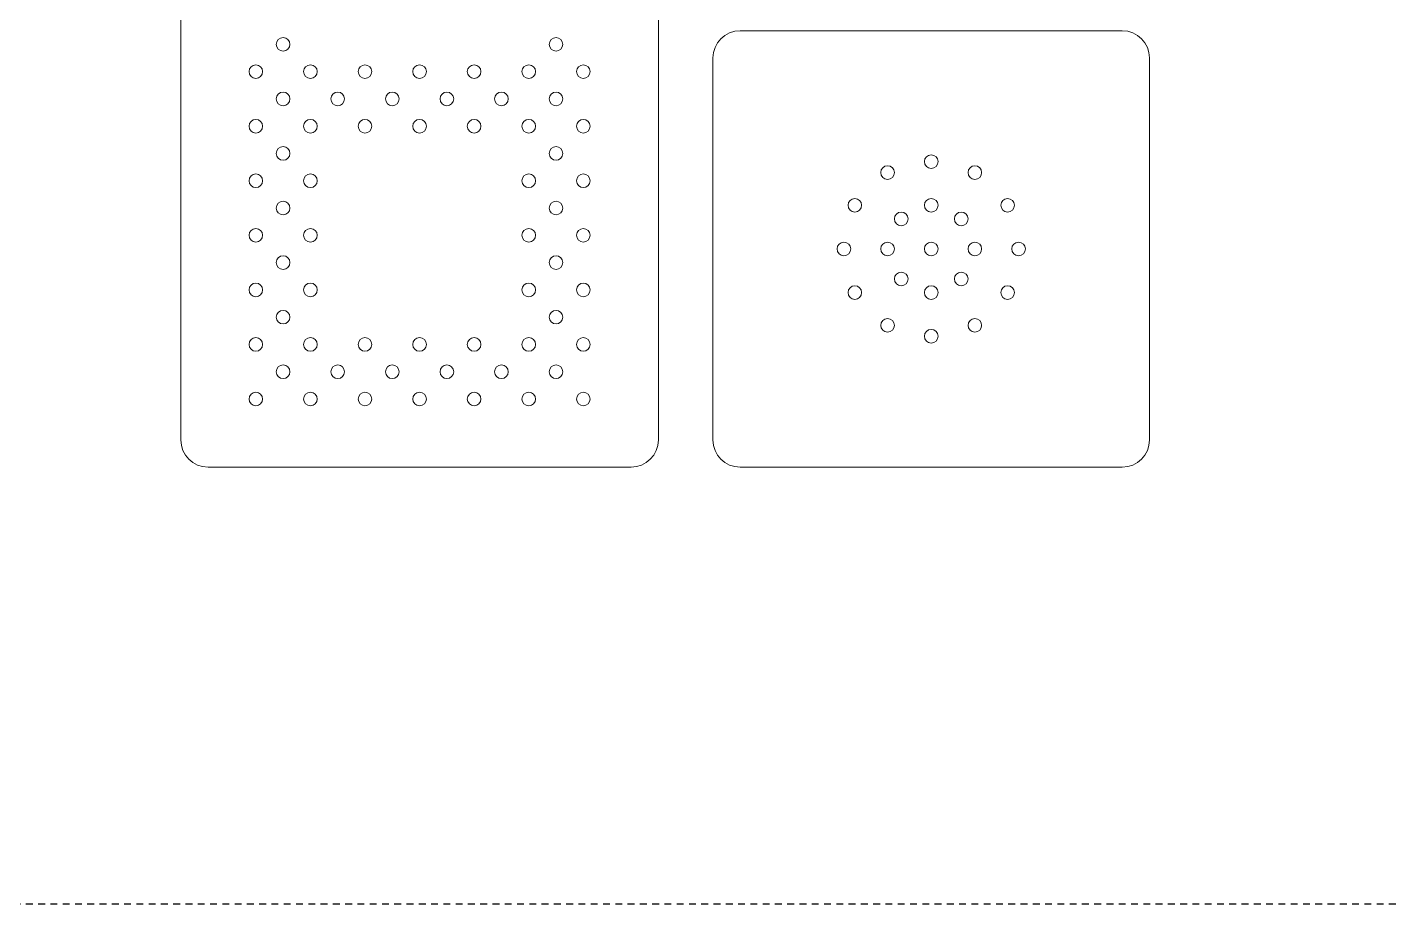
# Model space of a CAD drawing. Header units: inches. Extents: x 300 to 400, y -177 to 73.
# Drawn here: x 325.24 to 350.24, y -176.77 to -160.71 of the extents above; entities that cross this region are included whole.
import ezdxf

# ---------------------------------------------------------------- set-up
doc = ezdxf.new("R2010")
doc.units = ezdxf.units.IN
doc.header["$MEASUREMENT"] = 0
doc.linetypes.add('HIDDEN2', pattern=[0.1875, 0.125, -0.0625])
doc.layers.add('ScoreBone', color=5, linetype='Continuous')

msp = doc.modelspace()

# ---------------------------------------------------------------- linework, layer by layer
at = {"layer": 'ScoreBone', "color": 0, "linetype": 'HIDDEN2'}
msp.add_lwpolyline([(400.244, 73.232), (300.244, 73.232), (300.244, -176.768), (400.244, -176.768)], close=True, dxfattribs=at)
at = {"layer": 'ScoreBone', "lineweight": 5}
for points in [[(328.057, -168.268), (328.057, -168.268), (328.057, -155.768), (328.057, -155.768)], [(336.807, -155.768), (336.807, -155.768), (336.807, -168.268), (336.807, -168.268)], [(337.807, -161.268), (337.807, -160.992), (338.03, -160.768), (338.307, -160.768)], [(338.307, -160.768), (338.307, -160.768), (345.307, -160.768), (345.307, -160.768)], [(345.307, -160.768), (345.583, -160.768), (345.807, -160.992), (345.807, -161.268)], [(337.807, -168.268), (337.807, -168.268), (337.807, -161.268), (337.807, -161.268)], [(345.807, -161.268), (345.807, -161.268), (345.807, -168.268), (345.807, -168.268)], [(328.557, -168.768), (328.282, -168.768), (328.057, -168.544), (328.057, -168.268)], [(336.807, -168.268), (336.807, -168.544), (336.582, -168.768), (336.307, -168.768)], [(338.307, -168.768), (338.03, -168.768), (337.807, -168.544), (337.807, -168.268)], [(345.807, -168.268), (345.807, -168.544), (345.583, -168.768), (345.307, -168.768)], [(336.307, -168.768), (336.307, -168.768), (328.557, -168.768), (328.557, -168.768)], [(345.307, -168.768), (345.307, -168.768), (338.307, -168.768), (338.307, -168.768)]]:
    msp.add_open_spline(points, degree=3, dxfattribs=at)
for points in [[(330.057, -161.018), (330.057, -161.087), (330, -161.143), (329.932, -161.143), (329.864, -161.143), (329.807, -161.087), (329.807, -161.018), (329.807, -160.949), (329.864, -160.893), (329.932, -160.893), (330, -160.893), (330.057, -160.949), (330.057, -161.018)], [(335.057, -161.018), (335.057, -161.087), (335, -161.143), (334.932, -161.143), (334.864, -161.143), (334.807, -161.087), (334.807, -161.018), (334.807, -160.949), (334.864, -160.893), (334.932, -160.893), (335, -160.893), (335.057, -160.949), (335.057, -161.018)], [(329.557, -161.518), (329.557, -161.587), (329.5, -161.643), (329.432, -161.643), (329.364, -161.643), (329.307, -161.587), (329.307, -161.518), (329.307, -161.449), (329.364, -161.393), (329.432, -161.393), (329.5, -161.393), (329.557, -161.449), (329.557, -161.518)], [(330.557, -161.518), (330.557, -161.587), (330.5, -161.643), (330.432, -161.643), (330.364, -161.643), (330.307, -161.587), (330.307, -161.518), (330.307, -161.449), (330.364, -161.393), (330.432, -161.393), (330.5, -161.393), (330.557, -161.449), (330.557, -161.518)], [(331.557, -161.518), (331.557, -161.587), (331.5, -161.643), (331.432, -161.643), (331.364, -161.643), (331.307, -161.587), (331.307, -161.518), (331.307, -161.449), (331.364, -161.393), (331.432, -161.393), (331.5, -161.393), (331.557, -161.449), (331.557, -161.518)], [(332.557, -161.518), (332.557, -161.587), (332.5, -161.643), (332.432, -161.643), (332.364, -161.643), (332.307, -161.587), (332.307, -161.518), (332.307, -161.449), (332.364, -161.393), (332.432, -161.393), (332.5, -161.393), (332.557, -161.449), (332.557, -161.518)], [(333.557, -161.518), (333.557, -161.587), (333.5, -161.643), (333.432, -161.643), (333.364, -161.643), (333.307, -161.587), (333.307, -161.518), (333.307, -161.449), (333.364, -161.393), (333.432, -161.393), (333.5, -161.393), (333.557, -161.449), (333.557, -161.518)], [(334.557, -161.518), (334.557, -161.587), (334.5, -161.643), (334.432, -161.643), (334.364, -161.643), (334.307, -161.587), (334.307, -161.518), (334.307, -161.449), (334.364, -161.393), (334.432, -161.393), (334.5, -161.393), (334.557, -161.449), (334.557, -161.518)], [(335.557, -161.518), (335.557, -161.587), (335.5, -161.643), (335.432, -161.643), (335.364, -161.643), (335.307, -161.587), (335.307, -161.518), (335.307, -161.449), (335.364, -161.393), (335.432, -161.393), (335.5, -161.393), (335.557, -161.449), (335.557, -161.518)], [(330.057, -162.018), (330.057, -162.087), (330, -162.143), (329.932, -162.143), (329.864, -162.143), (329.807, -162.087), (329.807, -162.018), (329.807, -161.949), (329.864, -161.893), (329.932, -161.893), (330, -161.893), (330.057, -161.949), (330.057, -162.018)], [(331.057, -162.018), (331.057, -162.087), (331, -162.143), (330.932, -162.143), (330.864, -162.143), (330.807, -162.087), (330.807, -162.018), (330.807, -161.949), (330.864, -161.893), (330.932, -161.893), (331, -161.893), (331.057, -161.949), (331.057, -162.018)], [(332.057, -162.018), (332.057, -162.087), (332, -162.143), (331.932, -162.143), (331.864, -162.143), (331.807, -162.087), (331.807, -162.018), (331.807, -161.949), (331.864, -161.893), (331.932, -161.893), (332, -161.893), (332.057, -161.949), (332.057, -162.018)], [(333.057, -162.018), (333.057, -162.087), (333, -162.143), (332.932, -162.143), (332.864, -162.143), (332.807, -162.087), (332.807, -162.018), (332.807, -161.949), (332.864, -161.893), (332.932, -161.893), (333, -161.893), (333.057, -161.949), (333.057, -162.018)], [(334.057, -162.018), (334.057, -162.087), (334, -162.143), (333.932, -162.143), (333.864, -162.143), (333.807, -162.087), (333.807, -162.018), (333.807, -161.949), (333.864, -161.893), (333.932, -161.893), (334, -161.893), (334.057, -161.949), (334.057, -162.018)], [(335.057, -162.018), (335.057, -162.087), (335, -162.143), (334.932, -162.143), (334.864, -162.143), (334.807, -162.087), (334.807, -162.018), (334.807, -161.949), (334.864, -161.893), (334.932, -161.893), (335, -161.893), (335.057, -161.949), (335.057, -162.018)], [(329.557, -162.518), (329.557, -162.587), (329.5, -162.643), (329.432, -162.643), (329.364, -162.643), (329.307, -162.587), (329.307, -162.518), (329.307, -162.449), (329.364, -162.393), (329.432, -162.393), (329.5, -162.393), (329.557, -162.449), (329.557, -162.518)], [(330.557, -162.518), (330.557, -162.587), (330.5, -162.643), (330.432, -162.643), (330.364, -162.643), (330.307, -162.587), (330.307, -162.518), (330.307, -162.449), (330.364, -162.393), (330.432, -162.393), (330.5, -162.393), (330.557, -162.449), (330.557, -162.518)], [(331.557, -162.518), (331.557, -162.587), (331.5, -162.643), (331.432, -162.643), (331.364, -162.643), (331.307, -162.587), (331.307, -162.518), (331.307, -162.449), (331.364, -162.393), (331.432, -162.393), (331.5, -162.393), (331.557, -162.449), (331.557, -162.518)], [(332.557, -162.518), (332.557, -162.587), (332.5, -162.643), (332.432, -162.643), (332.364, -162.643), (332.307, -162.587), (332.307, -162.518), (332.307, -162.449), (332.364, -162.393), (332.432, -162.393), (332.5, -162.393), (332.557, -162.449), (332.557, -162.518)], [(333.557, -162.518), (333.557, -162.587), (333.5, -162.643), (333.432, -162.643), (333.364, -162.643), (333.307, -162.587), (333.307, -162.518), (333.307, -162.449), (333.364, -162.393), (333.432, -162.393), (333.5, -162.393), (333.557, -162.449), (333.557, -162.518)], [(334.557, -162.518), (334.557, -162.587), (334.5, -162.643), (334.432, -162.643), (334.364, -162.643), (334.307, -162.587), (334.307, -162.518), (334.307, -162.449), (334.364, -162.393), (334.432, -162.393), (334.5, -162.393), (334.557, -162.449), (334.557, -162.518)], [(335.557, -162.518), (335.557, -162.587), (335.5, -162.643), (335.432, -162.643), (335.364, -162.643), (335.307, -162.587), (335.307, -162.518), (335.307, -162.449), (335.364, -162.393), (335.432, -162.393), (335.5, -162.393), (335.557, -162.449), (335.557, -162.518)], [(330.057, -163.018), (330.057, -163.087), (330, -163.143), (329.932, -163.143), (329.864, -163.143), (329.807, -163.087), (329.807, -163.018), (329.807, -162.949), (329.864, -162.893), (329.932, -162.893), (330, -162.893), (330.057, -162.949), (330.057, -163.018)], [(335.057, -163.018), (335.057, -163.087), (335, -163.143), (334.932, -163.143), (334.864, -163.143), (334.807, -163.087), (334.807, -163.018), (334.807, -162.949), (334.864, -162.893), (334.932, -162.893), (335, -162.893), (335.057, -162.949), (335.057, -163.018)], [(341.132, -163.368), (341.132, -163.437), (341.076, -163.493), (341.007, -163.493), (340.938, -163.493), (340.882, -163.437), (340.882, -163.368), (340.882, -163.299), (340.938, -163.243), (341.007, -163.243), (341.076, -163.243), (341.132, -163.299), (341.132, -163.368)], [(341.932, -163.168), (341.932, -163.237), (341.876, -163.293), (341.807, -163.293), (341.737, -163.293), (341.682, -163.237), (341.682, -163.168), (341.682, -163.099), (341.737, -163.043), (341.807, -163.043), (341.876, -163.043), (341.932, -163.099), (341.932, -163.168)], [(342.731, -163.368), (342.731, -163.437), (342.676, -163.493), (342.606, -163.493), (342.538, -163.493), (342.481, -163.437), (342.481, -163.368), (342.481, -163.299), (342.538, -163.243), (342.606, -163.243), (342.676, -163.243), (342.731, -163.299), (342.731, -163.368)], [(329.557, -163.518), (329.557, -163.587), (329.5, -163.643), (329.432, -163.643), (329.364, -163.643), (329.307, -163.587), (329.307, -163.518), (329.307, -163.449), (329.364, -163.393), (329.432, -163.393), (329.5, -163.393), (329.557, -163.449), (329.557, -163.518)], [(329.557, -163.518), (329.557, -163.587), (329.5, -163.643), (329.432, -163.643), (329.364, -163.643), (329.307, -163.587), (329.307, -163.518), (329.307, -163.449), (329.364, -163.393), (329.432, -163.393), (329.5, -163.393), (329.557, -163.449), (329.557, -163.518)], [(330.557, -163.518), (330.557, -163.587), (330.5, -163.643), (330.432, -163.643), (330.364, -163.643), (330.307, -163.587), (330.307, -163.518), (330.307, -163.449), (330.364, -163.393), (330.432, -163.393), (330.5, -163.393), (330.557, -163.449), (330.557, -163.518)], [(330.557, -163.518), (330.557, -163.587), (330.5, -163.643), (330.432, -163.643), (330.364, -163.643), (330.307, -163.587), (330.307, -163.518), (330.307, -163.449), (330.364, -163.393), (330.432, -163.393), (330.5, -163.393), (330.557, -163.449), (330.557, -163.518)], [(334.557, -163.518), (334.557, -163.587), (334.5, -163.643), (334.432, -163.643), (334.364, -163.643), (334.307, -163.587), (334.307, -163.518), (334.307, -163.449), (334.364, -163.393), (334.432, -163.393), (334.5, -163.393), (334.557, -163.449), (334.557, -163.518)], [(334.557, -163.518), (334.557, -163.587), (334.5, -163.643), (334.432, -163.643), (334.364, -163.643), (334.307, -163.587), (334.307, -163.518), (334.307, -163.449), (334.364, -163.393), (334.432, -163.393), (334.5, -163.393), (334.557, -163.449), (334.557, -163.518)], [(335.557, -163.518), (335.557, -163.587), (335.5, -163.643), (335.432, -163.643), (335.364, -163.643), (335.307, -163.587), (335.307, -163.518), (335.307, -163.449), (335.364, -163.393), (335.432, -163.393), (335.5, -163.393), (335.557, -163.449), (335.557, -163.518)], [(335.557, -163.518), (335.557, -163.587), (335.5, -163.643), (335.432, -163.643), (335.364, -163.643), (335.307, -163.587), (335.307, -163.518), (335.307, -163.449), (335.364, -163.393), (335.432, -163.393), (335.5, -163.393), (335.557, -163.449), (335.557, -163.518)], [(330.057, -164.018), (330.057, -164.087), (330, -164.143), (329.932, -164.143), (329.864, -164.143), (329.807, -164.087), (329.807, -164.018), (329.807, -163.949), (329.864, -163.893), (329.932, -163.893), (330, -163.893), (330.057, -163.949), (330.057, -164.018)], [(330.057, -164.018), (330.057, -164.087), (330, -164.143), (329.932, -164.143), (329.864, -164.143), (329.807, -164.087), (329.807, -164.018), (329.807, -163.949), (329.864, -163.893), (329.932, -163.893), (330, -163.893), (330.057, -163.949), (330.057, -164.018)], [(335.057, -164.018), (335.057, -164.087), (335, -164.143), (334.932, -164.143), (334.864, -164.143), (334.807, -164.087), (334.807, -164.018), (334.807, -163.949), (334.864, -163.893), (334.932, -163.893), (335, -163.893), (335.057, -163.949), (335.057, -164.018)], [(335.057, -164.018), (335.057, -164.087), (335, -164.143), (334.932, -164.143), (334.864, -164.143), (334.807, -164.087), (334.807, -164.018), (334.807, -163.949), (334.864, -163.893), (334.932, -163.893), (335, -163.893), (335.057, -163.949), (335.057, -164.018)], [(340.532, -163.968), (340.532, -164.037), (340.476, -164.093), (340.407, -164.093), (340.338, -164.093), (340.282, -164.037), (340.282, -163.968), (340.282, -163.899), (340.338, -163.843), (340.407, -163.843), (340.476, -163.843), (340.532, -163.899), (340.532, -163.968)], [(341.932, -163.968), (341.932, -164.037), (341.876, -164.093), (341.807, -164.093), (341.737, -164.093), (341.682, -164.037), (341.682, -163.968), (341.682, -163.899), (341.737, -163.843), (341.807, -163.843), (341.876, -163.843), (341.932, -163.899), (341.932, -163.968)], [(343.332, -163.968), (343.332, -164.037), (343.275, -164.093), (343.207, -164.093), (343.138, -164.093), (343.082, -164.037), (343.082, -163.968), (343.082, -163.899), (343.138, -163.843), (343.207, -163.843), (343.275, -163.843), (343.332, -163.899), (343.332, -163.968)], [(341.382, -164.218), (341.382, -164.287), (341.326, -164.343), (341.257, -164.343), (341.188, -164.343), (341.132, -164.287), (341.132, -164.218), (341.132, -164.149), (341.188, -164.093), (341.257, -164.093), (341.326, -164.093), (341.382, -164.149), (341.382, -164.218)], [(342.481, -164.218), (342.481, -164.287), (342.426, -164.343), (342.356, -164.343), (342.288, -164.343), (342.231, -164.287), (342.231, -164.218), (342.231, -164.149), (342.288, -164.093), (342.356, -164.093), (342.426, -164.093), (342.481, -164.149), (342.481, -164.218)], [(329.557, -164.518), (329.557, -164.587), (329.5, -164.643), (329.432, -164.643), (329.364, -164.643), (329.307, -164.587), (329.307, -164.518), (329.307, -164.449), (329.364, -164.393), (329.432, -164.393), (329.5, -164.393), (329.557, -164.449), (329.557, -164.518)], [(330.557, -164.518), (330.557, -164.587), (330.5, -164.643), (330.432, -164.643), (330.364, -164.643), (330.307, -164.587), (330.307, -164.518), (330.307, -164.449), (330.364, -164.393), (330.432, -164.393), (330.5, -164.393), (330.557, -164.449), (330.557, -164.518)], [(334.557, -164.518), (334.557, -164.587), (334.5, -164.643), (334.432, -164.643), (334.364, -164.643), (334.307, -164.587), (334.307, -164.518), (334.307, -164.449), (334.364, -164.393), (334.432, -164.393), (334.5, -164.393), (334.557, -164.449), (334.557, -164.518)], [(335.557, -164.518), (335.557, -164.587), (335.5, -164.643), (335.432, -164.643), (335.364, -164.643), (335.307, -164.587), (335.307, -164.518), (335.307, -164.449), (335.364, -164.393), (335.432, -164.393), (335.5, -164.393), (335.557, -164.449), (335.557, -164.518)], [(340.332, -164.768), (340.332, -164.837), (340.275, -164.893), (340.207, -164.893), (340.138, -164.893), (340.082, -164.837), (340.082, -164.768), (340.082, -164.699), (340.138, -164.643), (340.207, -164.643), (340.275, -164.643), (340.332, -164.699), (340.332, -164.768)], [(341.132, -164.768), (341.132, -164.837), (341.076, -164.893), (341.007, -164.893), (340.938, -164.893), (340.882, -164.837), (340.882, -164.768), (340.882, -164.699), (340.938, -164.643), (341.007, -164.643), (341.076, -164.643), (341.132, -164.699), (341.132, -164.768)], [(341.932, -164.768), (341.932, -164.837), (341.876, -164.893), (341.807, -164.893), (341.737, -164.893), (341.682, -164.837), (341.682, -164.768), (341.682, -164.699), (341.737, -164.643), (341.807, -164.643), (341.876, -164.643), (341.932, -164.699), (341.932, -164.768)], [(342.731, -164.768), (342.731, -164.837), (342.676, -164.893), (342.606, -164.893), (342.538, -164.893), (342.481, -164.837), (342.481, -164.768), (342.481, -164.699), (342.538, -164.643), (342.606, -164.643), (342.676, -164.643), (342.731, -164.699), (342.731, -164.768)], [(343.532, -164.768), (343.532, -164.837), (343.476, -164.893), (343.407, -164.893), (343.338, -164.893), (343.282, -164.837), (343.282, -164.768), (343.282, -164.699), (343.338, -164.643), (343.407, -164.643), (343.476, -164.643), (343.532, -164.699), (343.532, -164.768)], [(330.057, -165.018), (330.057, -165.087), (330, -165.143), (329.932, -165.143), (329.864, -165.143), (329.807, -165.087), (329.807, -165.018), (329.807, -164.949), (329.864, -164.893), (329.932, -164.893), (330, -164.893), (330.057, -164.949), (330.057, -165.018)], [(335.057, -165.018), (335.057, -165.087), (335, -165.143), (334.932, -165.143), (334.864, -165.143), (334.807, -165.087), (334.807, -165.018), (334.807, -164.949), (334.864, -164.893), (334.932, -164.893), (335, -164.893), (335.057, -164.949), (335.057, -165.018)], [(341.382, -165.318), (341.382, -165.387), (341.326, -165.443), (341.257, -165.443), (341.188, -165.443), (341.132, -165.387), (341.132, -165.318), (341.132, -165.249), (341.188, -165.193), (341.257, -165.193), (341.326, -165.193), (341.382, -165.249), (341.382, -165.318)], [(342.481, -165.318), (342.481, -165.387), (342.426, -165.443), (342.356, -165.443), (342.288, -165.443), (342.231, -165.387), (342.231, -165.318), (342.231, -165.249), (342.288, -165.193), (342.356, -165.193), (342.426, -165.193), (342.481, -165.249), (342.481, -165.318)], [(329.557, -165.518), (329.557, -165.587), (329.5, -165.643), (329.432, -165.643), (329.364, -165.643), (329.307, -165.587), (329.307, -165.518), (329.307, -165.449), (329.364, -165.393), (329.432, -165.393), (329.5, -165.393), (329.557, -165.449), (329.557, -165.518)], [(330.557, -165.518), (330.557, -165.587), (330.5, -165.643), (330.432, -165.643), (330.364, -165.643), (330.307, -165.587), (330.307, -165.518), (330.307, -165.449), (330.364, -165.393), (330.432, -165.393), (330.5, -165.393), (330.557, -165.449), (330.557, -165.518)], [(334.557, -165.518), (334.557, -165.587), (334.5, -165.643), (334.432, -165.643), (334.364, -165.643), (334.307, -165.587), (334.307, -165.518), (334.307, -165.449), (334.364, -165.393), (334.432, -165.393), (334.5, -165.393), (334.557, -165.449), (334.557, -165.518)], [(335.557, -165.518), (335.557, -165.587), (335.5, -165.643), (335.432, -165.643), (335.364, -165.643), (335.307, -165.587), (335.307, -165.518), (335.307, -165.449), (335.364, -165.393), (335.432, -165.393), (335.5, -165.393), (335.557, -165.449), (335.557, -165.518)], [(340.532, -165.568), (340.532, -165.637), (340.476, -165.693), (340.407, -165.693), (340.338, -165.693), (340.282, -165.637), (340.282, -165.568), (340.282, -165.499), (340.338, -165.443), (340.407, -165.443), (340.476, -165.443), (340.532, -165.499), (340.532, -165.568)], [(341.932, -165.568), (341.932, -165.637), (341.876, -165.693), (341.807, -165.693), (341.737, -165.693), (341.682, -165.637), (341.682, -165.568), (341.682, -165.499), (341.737, -165.443), (341.807, -165.443), (341.876, -165.443), (341.932, -165.499), (341.932, -165.568)], [(343.332, -165.568), (343.332, -165.637), (343.275, -165.693), (343.207, -165.693), (343.138, -165.693), (343.082, -165.637), (343.082, -165.568), (343.082, -165.499), (343.138, -165.443), (343.207, -165.443), (343.275, -165.443), (343.332, -165.499), (343.332, -165.568)], [(330.057, -166.018), (330.057, -166.087), (330, -166.143), (329.932, -166.143), (329.864, -166.143), (329.807, -166.087), (329.807, -166.018), (329.807, -165.949), (329.864, -165.893), (329.932, -165.893), (330, -165.893), (330.057, -165.949), (330.057, -166.018)], [(335.057, -166.018), (335.057, -166.087), (335, -166.143), (334.932, -166.143), (334.864, -166.143), (334.807, -166.087), (334.807, -166.018), (334.807, -165.949), (334.864, -165.893), (334.932, -165.893), (335, -165.893), (335.057, -165.949), (335.057, -166.018)], [(341.132, -166.168), (341.132, -166.237), (341.076, -166.293), (341.007, -166.293), (340.938, -166.293), (340.882, -166.237), (340.882, -166.168), (340.882, -166.099), (340.938, -166.043), (341.007, -166.043), (341.076, -166.043), (341.132, -166.099), (341.132, -166.168)], [(341.932, -166.368), (341.932, -166.437), (341.876, -166.493), (341.807, -166.493), (341.737, -166.493), (341.682, -166.437), (341.682, -166.368), (341.682, -166.299), (341.737, -166.243), (341.807, -166.243), (341.876, -166.243), (341.932, -166.299), (341.932, -166.368)], [(342.731, -166.168), (342.731, -166.237), (342.676, -166.293), (342.606, -166.293), (342.538, -166.293), (342.481, -166.237), (342.481, -166.168), (342.481, -166.099), (342.538, -166.043), (342.606, -166.043), (342.676, -166.043), (342.731, -166.099), (342.731, -166.168)], [(329.557, -166.518), (329.557, -166.587), (329.5, -166.643), (329.432, -166.643), (329.364, -166.643), (329.307, -166.587), (329.307, -166.518), (329.307, -166.449), (329.364, -166.393), (329.432, -166.393), (329.5, -166.393), (329.557, -166.449), (329.557, -166.518)], [(330.557, -166.518), (330.557, -166.587), (330.5, -166.643), (330.432, -166.643), (330.364, -166.643), (330.307, -166.587), (330.307, -166.518), (330.307, -166.449), (330.364, -166.393), (330.432, -166.393), (330.5, -166.393), (330.557, -166.449), (330.557, -166.518)], [(331.557, -166.518), (331.557, -166.587), (331.5, -166.643), (331.432, -166.643), (331.364, -166.643), (331.307, -166.587), (331.307, -166.518), (331.307, -166.449), (331.364, -166.393), (331.432, -166.393), (331.5, -166.393), (331.557, -166.449), (331.557, -166.518)], [(332.557, -166.518), (332.557, -166.587), (332.5, -166.643), (332.432, -166.643), (332.364, -166.643), (332.307, -166.587), (332.307, -166.518), (332.307, -166.449), (332.364, -166.393), (332.432, -166.393), (332.5, -166.393), (332.557, -166.449), (332.557, -166.518)], [(333.557, -166.518), (333.557, -166.587), (333.5, -166.643), (333.432, -166.643), (333.364, -166.643), (333.307, -166.587), (333.307, -166.518), (333.307, -166.449), (333.364, -166.393), (333.432, -166.393), (333.5, -166.393), (333.557, -166.449), (333.557, -166.518)], [(334.557, -166.518), (334.557, -166.587), (334.5, -166.643), (334.432, -166.643), (334.364, -166.643), (334.307, -166.587), (334.307, -166.518), (334.307, -166.449), (334.364, -166.393), (334.432, -166.393), (334.5, -166.393), (334.557, -166.449), (334.557, -166.518)], [(335.557, -166.518), (335.557, -166.587), (335.5, -166.643), (335.432, -166.643), (335.364, -166.643), (335.307, -166.587), (335.307, -166.518), (335.307, -166.449), (335.364, -166.393), (335.432, -166.393), (335.5, -166.393), (335.557, -166.449), (335.557, -166.518)], [(330.057, -167.018), (330.057, -167.087), (330, -167.143), (329.932, -167.143), (329.864, -167.143), (329.807, -167.087), (329.807, -167.018), (329.807, -166.949), (329.864, -166.893), (329.932, -166.893), (330, -166.893), (330.057, -166.949), (330.057, -167.018)], [(331.057, -167.018), (331.057, -167.087), (331, -167.143), (330.932, -167.143), (330.864, -167.143), (330.807, -167.087), (330.807, -167.018), (330.807, -166.949), (330.864, -166.893), (330.932, -166.893), (331, -166.893), (331.057, -166.949), (331.057, -167.018)], [(332.057, -167.018), (332.057, -167.087), (332, -167.143), (331.932, -167.143), (331.864, -167.143), (331.807, -167.087), (331.807, -167.018), (331.807, -166.949), (331.864, -166.893), (331.932, -166.893), (332, -166.893), (332.057, -166.949), (332.057, -167.018)], [(333.057, -167.018), (333.057, -167.087), (333, -167.143), (332.932, -167.143), (332.864, -167.143), (332.807, -167.087), (332.807, -167.018), (332.807, -166.949), (332.864, -166.893), (332.932, -166.893), (333, -166.893), (333.057, -166.949), (333.057, -167.018)], [(334.057, -167.018), (334.057, -167.087), (334, -167.143), (333.932, -167.143), (333.864, -167.143), (333.807, -167.087), (333.807, -167.018), (333.807, -166.949), (333.864, -166.893), (333.932, -166.893), (334, -166.893), (334.057, -166.949), (334.057, -167.018)], [(335.057, -167.018), (335.057, -167.087), (335, -167.143), (334.932, -167.143), (334.864, -167.143), (334.807, -167.087), (334.807, -167.018), (334.807, -166.949), (334.864, -166.893), (334.932, -166.893), (335, -166.893), (335.057, -166.949), (335.057, -167.018)], [(329.557, -167.518), (329.557, -167.587), (329.5, -167.643), (329.432, -167.643), (329.364, -167.643), (329.307, -167.587), (329.307, -167.518), (329.307, -167.449), (329.364, -167.393), (329.432, -167.393), (329.5, -167.393), (329.557, -167.449), (329.557, -167.518)], [(330.557, -167.518), (330.557, -167.587), (330.5, -167.643), (330.432, -167.643), (330.364, -167.643), (330.307, -167.587), (330.307, -167.518), (330.307, -167.449), (330.364, -167.393), (330.432, -167.393), (330.5, -167.393), (330.557, -167.449), (330.557, -167.518)], [(331.557, -167.518), (331.557, -167.587), (331.5, -167.643), (331.432, -167.643), (331.364, -167.643), (331.307, -167.587), (331.307, -167.518), (331.307, -167.449), (331.364, -167.393), (331.432, -167.393), (331.5, -167.393), (331.557, -167.449), (331.557, -167.518)], [(332.557, -167.518), (332.557, -167.587), (332.5, -167.643), (332.432, -167.643), (332.364, -167.643), (332.307, -167.587), (332.307, -167.518), (332.307, -167.449), (332.364, -167.393), (332.432, -167.393), (332.5, -167.393), (332.557, -167.449), (332.557, -167.518)], [(333.557, -167.518), (333.557, -167.587), (333.5, -167.643), (333.432, -167.643), (333.364, -167.643), (333.307, -167.587), (333.307, -167.518), (333.307, -167.449), (333.364, -167.393), (333.432, -167.393), (333.5, -167.393), (333.557, -167.449), (333.557, -167.518)], [(334.557, -167.518), (334.557, -167.587), (334.5, -167.643), (334.432, -167.643), (334.364, -167.643), (334.307, -167.587), (334.307, -167.518), (334.307, -167.449), (334.364, -167.393), (334.432, -167.393), (334.5, -167.393), (334.557, -167.449), (334.557, -167.518)], [(335.557, -167.518), (335.557, -167.587), (335.5, -167.643), (335.432, -167.643), (335.364, -167.643), (335.307, -167.587), (335.307, -167.518), (335.307, -167.449), (335.364, -167.393), (335.432, -167.393), (335.5, -167.393), (335.557, -167.449), (335.557, -167.518)]]:
    msp.add_open_spline(points, degree=3, knots=[0, 0, 0, 0, 1, 1, 1, 2, 2, 2, 3, 3, 3, 4, 4, 4, 4], dxfattribs=at)

doc.saveas('drawing.dxf')
